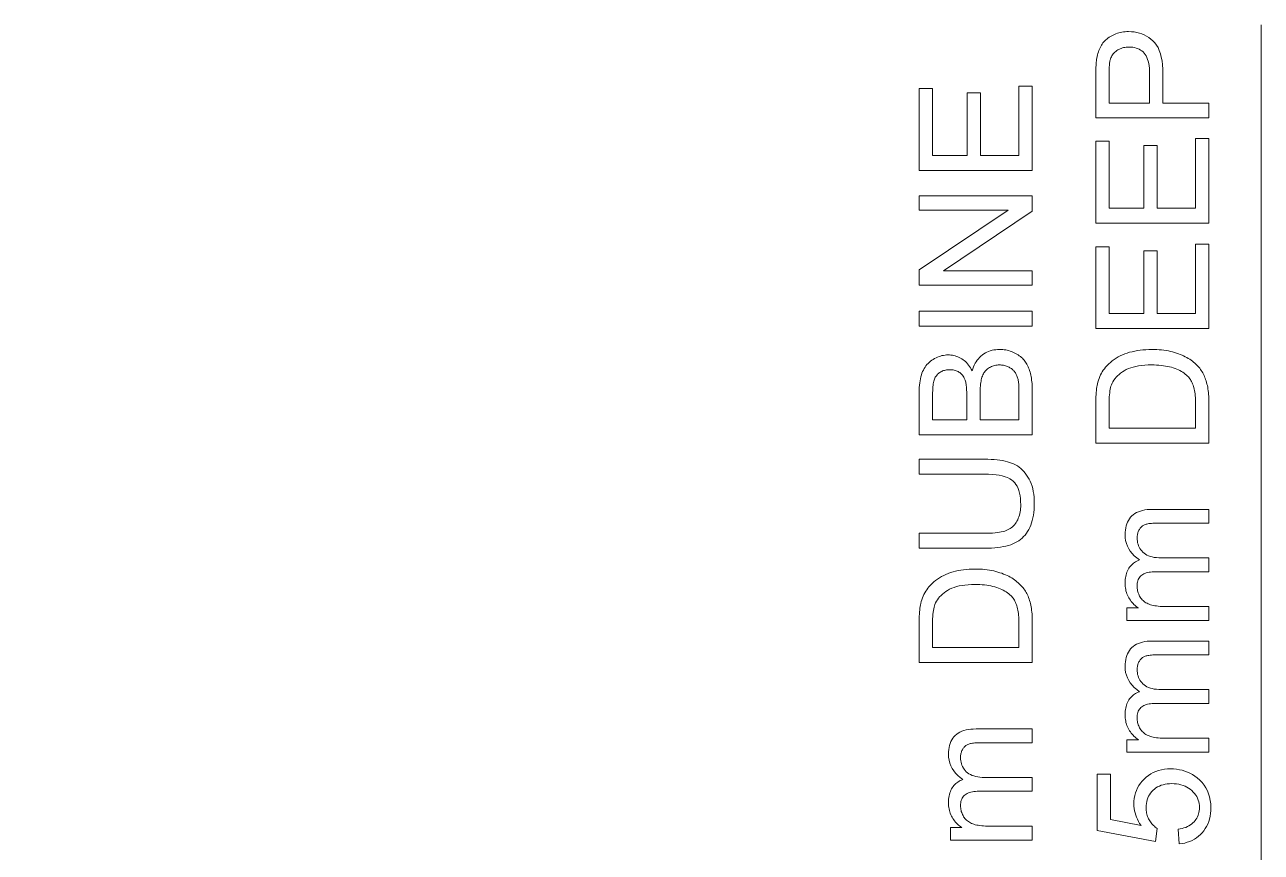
# Model space of a CAD drawing. Extents: x 0 to 297, y 0 to 532.
# Drawn here: x 135.17 to 167.96, y 354.09 to 376.03 of the extents above; entities that cross this region are included whole.
import ezdxf

# ---------------------------------------------------------------- set-up
doc = ezdxf.new("R2010")
doc.units = 0

msp = doc.modelspace()

# ---------------------------------------------------------------- linework, layer by layer
at = {"color": 7, "lineweight": 13}
msp.add_lwpolyline([(135.172, 278.656), (167.959, 304.276), (167.959, 376.028)], dxfattribs=at)
for points in [[(166.571, 373.556), (163.571, 373.556), (163.571, 374.688), (163.571, 374.746), (163.572, 374.802), (163.573, 374.854), (163.575, 374.904), (163.578, 374.951), (163.581, 374.995), (163.585, 375.037), (163.589, 375.075), (163.594, 375.111), (163.599, 375.144), (163.607, 375.188), (163.617, 375.23), (163.627, 375.27), (163.639, 375.309), (163.653, 375.347), (163.667, 375.384), (163.683, 375.418), (163.701, 375.452), (163.719, 375.484), (163.739, 375.515), (163.761, 375.544), (163.784, 375.572), (163.809, 375.599), (163.835, 375.625), (163.863, 375.649), (163.893, 375.673), (163.925, 375.695), (163.958, 375.716), (163.993, 375.736), (164.029, 375.755), (164.067, 375.772), (164.105, 375.788), (164.144, 375.801), (164.184, 375.813), (164.224, 375.823), (164.266, 375.831), (164.308, 375.838), (164.35, 375.842), (164.394, 375.845), (164.438, 375.846), (164.514, 375.844), (164.587, 375.836), (164.657, 375.824), (164.726, 375.807), (164.791, 375.785), (164.855, 375.758), (164.916, 375.727), (164.975, 375.69), (165.032, 375.649), (165.086, 375.603), (165.136, 375.55), (165.181, 375.489), (165.221, 375.421), (165.255, 375.345), (165.285, 375.261), (165.308, 375.169), (165.327, 375.069), (165.34, 374.961), (165.348, 374.846), (165.351, 374.723), (165.351, 373.953), (166.571, 373.953)], [(164.997, 373.953), (164.997, 374.729), (164.995, 374.803), (164.991, 374.874), (164.984, 374.939), (164.974, 375.001), (164.961, 375.058), (164.945, 375.11), (164.927, 375.158), (164.905, 375.202), (164.881, 375.241), (164.854, 375.275), (164.824, 375.306), (164.792, 375.333), (164.757, 375.358), (164.72, 375.379), (164.681, 375.396), (164.64, 375.411), (164.596, 375.422), (164.55, 375.43), (164.501, 375.435), (164.45, 375.437), (164.413, 375.436), (164.377, 375.433), (164.342, 375.428), (164.309, 375.422), (164.276, 375.413), (164.244, 375.402), (164.213, 375.39), (164.184, 375.376), (164.156, 375.36), (164.128, 375.342), (164.102, 375.322), (164.078, 375.301), (164.056, 375.279), (164.036, 375.256), (164.017, 375.231), (164, 375.206), (163.985, 375.179), (163.972, 375.151), (163.961, 375.121), (163.951, 375.091), (163.946, 375.069), (163.942, 375.044), (163.938, 375.015), (163.934, 374.984), (163.931, 374.948), (163.929, 374.909), (163.927, 374.867), (163.926, 374.822), (163.925, 374.773), (163.925, 374.721), (163.925, 373.953)], [(161.888, 372.166), (158.888, 372.166), (158.888, 374.335), (159.242, 374.335), (159.242, 372.563), (160.161, 372.563), (160.161, 374.222), (160.513, 374.222), (160.513, 372.563), (161.534, 372.563), (161.534, 374.404), (161.888, 374.404)], [(166.571, 370.769), (163.571, 370.769), (163.571, 372.938), (163.925, 372.938), (163.925, 371.166), (164.843, 371.166), (164.843, 372.826), (165.195, 372.826), (165.195, 371.166), (166.217, 371.166), (166.217, 373.008), (166.571, 373.008)], [(161.888, 369.127), (158.888, 369.127), (158.888, 369.534), (161.244, 371.11), (158.888, 371.11), (158.888, 371.49), (161.888, 371.49), (161.888, 371.083), (159.531, 369.507), (161.888, 369.507)], [(166.571, 367.974), (163.571, 367.974), (163.571, 370.143), (163.925, 370.143), (163.925, 368.371), (164.843, 368.371), (164.843, 370.03), (165.195, 370.03), (165.195, 368.371), (166.217, 368.371), (166.217, 370.212), (166.571, 370.212)], [(161.888, 368.034), (158.888, 368.034), (158.888, 368.431), (161.888, 368.431)], [(161.888, 365.155), (158.888, 365.155), (158.888, 366.28), (158.889, 366.348), (158.892, 366.412), (158.897, 366.474), (158.903, 366.533), (158.911, 366.59), (158.921, 366.644), (158.933, 366.695), (158.947, 366.743), (158.962, 366.789), (158.979, 366.832), (158.999, 366.872), (159.02, 366.911), (159.043, 366.948), (159.068, 366.983), (159.095, 367.017), (159.124, 367.049), (159.155, 367.078), (159.188, 367.106), (159.223, 367.133), (159.26, 367.157), (159.298, 367.179), (159.336, 367.199), (159.375, 367.217), (159.414, 367.232), (159.453, 367.245), (159.493, 367.256), (159.533, 367.264), (159.574, 367.27), (159.615, 367.274), (159.656, 367.275), (159.694, 367.274), (159.732, 367.271), (159.769, 367.265), (159.806, 367.258), (159.843, 367.249), (159.879, 367.237), (159.914, 367.224), (159.949, 367.208), (159.984, 367.19), (160.018, 367.17), (160.051, 367.148), (160.083, 367.124), (160.114, 367.098), (160.143, 367.07), (160.171, 367.039), (160.198, 367.007), (160.224, 366.972), (160.248, 366.935), (160.271, 366.896), (160.292, 366.855), (160.309, 366.908), (160.329, 366.959), (160.35, 367.007), (160.374, 367.053), (160.4, 367.096), (160.429, 367.137), (160.459, 367.175), (160.492, 367.21), (160.527, 367.243), (160.564, 367.274), (160.604, 367.302), (160.644, 367.326), (160.686, 367.348), (160.729, 367.367), (160.774, 367.383), (160.82, 367.397), (160.868, 367.407), (160.917, 367.414), (160.967, 367.419), (161.019, 367.42), (161.061, 367.419), (161.102, 367.417), (161.142, 367.412), (161.183, 367.406), (161.222, 367.398), (161.261, 367.388), (161.299, 367.376), (161.337, 367.363), (161.374, 367.348), (161.411, 367.331), (161.446, 367.313), (161.48, 367.294), (161.512, 367.274), (161.542, 367.253), (161.571, 367.232), (161.598, 367.209), (161.624, 367.186), (161.647, 367.162), (161.669, 367.137), (161.69, 367.111), (161.709, 367.084), (161.727, 367.056), (161.745, 367.026), (161.761, 366.996), (161.776, 366.963), (161.79, 366.93), (161.804, 366.895), (161.816, 366.859), (161.828, 366.821), (161.838, 366.783), (161.848, 366.742), (161.856, 366.7), (161.864, 366.656), (161.87, 366.61), (161.876, 366.563), (161.88, 366.514), (161.884, 366.463), (161.886, 366.41), (161.888, 366.355), (161.888, 366.299)], [(166.571, 364.939), (163.571, 364.939), (163.571, 365.972), (163.571, 366.041), (163.572, 366.106), (163.574, 366.167), (163.577, 366.226), (163.581, 366.281), (163.586, 366.332), (163.592, 366.381), (163.598, 366.426), (163.605, 366.468), (163.614, 366.506), (163.626, 366.557), (163.641, 366.606), (163.658, 366.654), (163.676, 366.701), (163.697, 366.745), (163.719, 366.789), (163.744, 366.83), (163.77, 366.87), (163.798, 366.909), (163.828, 366.946), (163.87, 366.993), (163.913, 367.036), (163.959, 367.078), (164.007, 367.117), (164.057, 367.154), (164.109, 367.188), (164.164, 367.22), (164.221, 367.25), (164.28, 367.277), (164.341, 367.301), (164.404, 367.324), (164.469, 367.344), (164.536, 367.361), (164.605, 367.377), (164.675, 367.39), (164.748, 367.4), (164.822, 367.408), (164.897, 367.414), (164.975, 367.418), (165.054, 367.419), (165.122, 367.418), (165.188, 367.416), (165.252, 367.412), (165.315, 367.406), (165.376, 367.399), (165.436, 367.39), (165.495, 367.38), (165.551, 367.368), (165.606, 367.354), (165.66, 367.339), (165.712, 367.323), (165.762, 367.305), (165.81, 367.287), (165.857, 367.268), (165.901, 367.248), (165.944, 367.227), (165.985, 367.205), (166.024, 367.183), (166.061, 367.159), (166.097, 367.135), (166.131, 367.109), (166.163, 367.084), (166.194, 367.058), (166.223, 367.031), (166.251, 367.004), (166.278, 366.976), (166.303, 366.948), (166.326, 366.92), (166.348, 366.891), (166.369, 366.861), (166.388, 366.831), (166.407, 366.8), (166.424, 366.767), (166.441, 366.733), (166.456, 366.698), (166.471, 366.661), (166.484, 366.624), (166.497, 366.585), (166.509, 366.545), (166.519, 366.503), (166.529, 366.461), (166.538, 366.417), (166.545, 366.372), (166.552, 366.325), (166.558, 366.278), (166.562, 366.229), (166.566, 366.179), (166.568, 366.128), (166.57, 366.075), (166.571, 366.021)], [(160.149, 365.552), (160.149, 366.2), (160.149, 366.252), (160.148, 366.3), (160.146, 366.345), (160.143, 366.388), (160.14, 366.427), (160.136, 366.463), (160.132, 366.497), (160.127, 366.527), (160.121, 366.555), (160.114, 366.579), (160.105, 366.609), (160.094, 366.637), (160.082, 366.663), (160.069, 366.688), (160.054, 366.712), (160.039, 366.734), (160.022, 366.754), (160.004, 366.773), (159.985, 366.791), (159.965, 366.807), (159.943, 366.822), (159.921, 366.835), (159.897, 366.846), (159.873, 366.856), (159.847, 366.865), (159.82, 366.872), (159.793, 366.877), (159.764, 366.881), (159.734, 366.883), (159.703, 366.884), (159.673, 366.883), (159.645, 366.881), (159.616, 366.877), (159.589, 366.872), (159.562, 366.866), (159.536, 366.858), (159.511, 366.849), (159.487, 366.838), (159.463, 366.826), (159.44, 366.812), (159.418, 366.797), (159.397, 366.781), (159.378, 366.764), (159.361, 366.745), (159.344, 366.725), (159.329, 366.704), (159.316, 366.682), (159.304, 366.658), (159.293, 366.634), (159.284, 366.608), (159.276, 366.579), (159.269, 366.547), (159.263, 366.511), (159.258, 366.471), (159.253, 366.427), (159.249, 366.38), (159.246, 366.328), (159.244, 366.273), (159.243, 366.214), (159.242, 366.151), (159.242, 365.552)], [(161.534, 365.552), (161.534, 366.299), (161.534, 366.336), (161.534, 366.371), (161.533, 366.404), (161.532, 366.434), (161.531, 366.462), (161.529, 366.488), (161.527, 366.512), (161.525, 366.533), (161.523, 366.552), (161.52, 366.569), (161.515, 366.596), (161.509, 366.622), (161.502, 366.647), (161.495, 366.671), (161.487, 366.695), (161.479, 366.717), (161.47, 366.739), (161.46, 366.759), (161.449, 366.779), (161.438, 366.798), (161.426, 366.816), (161.413, 366.833), (161.399, 366.85), (161.384, 366.866), (161.368, 366.882), (161.351, 366.897), (161.332, 366.911), (161.313, 366.924), (161.293, 366.937), (161.271, 366.949), (161.249, 366.961), (161.226, 366.971), (161.203, 366.98), (161.178, 366.987), (161.154, 366.994), (161.128, 366.999), (161.102, 367.003), (161.075, 367.006), (161.047, 367.008), (161.019, 367.009), (160.986, 367.008), (160.953, 367.005), (160.922, 367.001), (160.891, 366.995), (160.862, 366.987), (160.833, 366.978), (160.805, 366.967), (160.778, 366.954), (160.752, 366.939), (160.727, 366.923), (160.703, 366.905), (160.681, 366.886), (160.659, 366.865), (160.64, 366.843), (160.622, 366.82), (160.605, 366.796), (160.59, 366.77), (160.576, 366.743), (160.564, 366.714), (160.553, 366.684), (160.544, 366.653), (160.535, 366.618), (160.528, 366.581), (160.521, 366.541), (160.516, 366.498), (160.511, 366.453), (160.508, 366.405), (160.505, 366.355), (160.504, 366.301), (160.503, 366.245), (160.503, 365.552)], [(166.217, 365.336), (166.217, 365.976), (166.216, 366.034), (166.214, 366.09), (166.212, 366.143), (166.208, 366.193), (166.203, 366.241), (166.197, 366.286), (166.189, 366.329), (166.181, 366.369), (166.172, 366.407), (166.161, 366.442), (166.15, 366.475), (166.137, 366.507), (166.124, 366.537), (166.11, 366.566), (166.095, 366.594), (166.079, 366.62), (166.062, 366.645), (166.044, 366.668), (166.025, 366.69), (166.006, 366.711), (165.977, 366.739), (165.945, 366.765), (165.912, 366.79), (165.877, 366.814), (165.84, 366.837), (165.801, 366.858), (165.76, 366.878), (165.718, 366.897), (165.673, 366.915), (165.626, 366.931), (165.577, 366.946), (165.527, 366.959), (165.474, 366.971), (165.419, 366.981), (165.362, 366.99), (165.304, 366.997), (165.243, 367.003), (165.18, 367.007), (165.115, 367.009), (165.048, 367.01), (164.956, 367.008), (164.868, 367.004), (164.785, 366.996), (164.706, 366.985), (164.632, 366.971), (164.562, 366.954), (164.496, 366.934), (164.434, 366.911), (164.377, 366.885), (164.325, 366.855), (164.276, 366.824), (164.23, 366.791), (164.188, 366.757), (164.149, 366.721), (164.114, 366.684), (164.081, 366.646), (164.053, 366.606), (164.027, 366.565), (164.005, 366.523), (163.986, 366.48), (163.974, 366.446), (163.964, 366.408), (163.955, 366.366), (163.947, 366.321), (163.94, 366.272), (163.934, 366.218), (163.93, 366.161), (163.927, 366.1), (163.925, 366.035), (163.925, 365.966), (163.925, 365.336)], [(158.888, 364.113), (158.888, 364.51), (160.622, 364.51), (160.71, 364.509), (160.795, 364.506), (160.876, 364.501), (160.954, 364.494), (161.027, 364.485), (161.097, 364.473), (161.164, 364.46), (161.226, 364.445), (161.285, 364.427), (161.34, 364.408), (161.392, 364.386), (161.442, 364.36), (161.491, 364.332), (161.537, 364.3), (161.581, 364.264), (161.623, 364.226), (161.664, 364.184), (161.702, 364.139), (161.738, 364.09), (161.773, 364.038), (161.804, 363.983), (161.833, 363.925), (161.858, 363.863), (161.88, 363.798), (161.898, 363.73), (161.913, 363.658), (161.925, 363.583), (161.933, 363.504), (161.938, 363.423), (161.94, 363.338), (161.938, 363.255), (161.934, 363.175), (161.926, 363.098), (161.916, 363.025), (161.903, 362.954), (161.887, 362.887), (161.868, 362.823), (161.847, 362.761), (161.822, 362.703), (161.794, 362.648), (161.764, 362.596), (161.731, 362.547), (161.695, 362.501), (161.657, 362.458), (161.617, 362.418), (161.573, 362.381), (161.527, 362.348), (161.479, 362.317), (161.427, 362.29), (161.374, 362.265), (161.317, 362.243), (161.256, 362.224), (161.19, 362.207), (161.121, 362.192), (161.048, 362.179), (160.971, 362.169), (160.89, 362.161), (160.804, 362.155), (160.715, 362.152), (160.622, 362.151), (158.888, 362.151), (158.888, 362.548), (160.62, 362.548), (160.696, 362.548), (160.768, 362.551), (160.836, 362.554), (160.899, 362.559), (160.959, 362.566), (161.015, 362.574), (161.066, 362.583), (161.113, 362.594), (161.157, 362.606), (161.196, 362.62), (161.232, 362.636), (161.266, 362.654), (161.299, 362.673), (161.33, 362.695), (161.36, 362.719), (161.387, 362.745), (161.413, 362.773), (161.438, 362.803), (161.46, 362.836), (161.481, 362.87), (161.5, 362.906), (161.517, 362.944), (161.532, 362.983), (161.545, 363.024), (161.556, 363.067), (161.565, 363.111), (161.572, 363.156), (161.577, 363.204), (161.58, 363.252), (161.581, 363.303), (161.579, 363.388), (161.574, 363.468), (161.564, 363.543), (161.55, 363.613), (161.532, 363.678), (161.51, 363.738), (161.484, 363.793), (161.454, 363.842), (161.421, 363.887), (161.383, 363.927), (161.34, 363.962), (161.289, 363.994), (161.231, 364.022), (161.166, 364.046), (161.093, 364.067), (161.013, 364.083), (160.926, 364.096), (160.831, 364.106), (160.729, 364.111), (160.62, 364.113)], [(166.571, 360.236), (164.397, 360.236), (164.397, 360.566), (164.702, 360.566), (164.671, 360.587), (164.641, 360.609), (164.612, 360.633), (164.584, 360.658), (164.558, 360.685), (164.533, 360.713), (164.509, 360.742), (164.487, 360.773), (164.465, 360.805), (164.445, 360.838), (164.427, 360.872), (164.41, 360.908), (164.396, 360.944), (164.383, 360.981), (164.372, 361.019), (164.364, 361.059), (164.357, 361.099), (164.352, 361.14), (164.349, 361.182), (164.348, 361.225), (164.349, 361.272), (164.352, 361.318), (164.357, 361.362), (164.364, 361.404), (164.373, 361.444), (164.384, 361.483), (164.397, 361.52), (164.412, 361.555), (164.429, 361.589), (164.448, 361.621), (164.469, 361.651), (164.492, 361.679), (164.516, 361.705), (164.541, 361.73), (164.569, 361.752), (164.598, 361.773), (164.628, 361.792), (164.66, 361.81), (164.694, 361.825), (164.729, 361.839), (164.656, 361.892), (164.592, 361.948), (164.535, 362.007), (164.485, 362.07), (164.443, 362.135), (164.409, 362.204), (164.382, 362.276), (164.363, 362.351), (164.352, 362.429), (164.348, 362.51), (164.35, 362.573), (164.355, 362.633), (164.364, 362.69), (164.377, 362.745), (164.393, 362.796), (164.413, 362.844), (164.436, 362.889), (164.463, 362.931), (164.493, 362.971), (164.527, 363.007), (164.565, 363.04), (164.607, 363.07), (164.652, 363.096), (164.701, 363.118), (164.755, 363.137), (164.812, 363.153), (164.873, 363.165), (164.937, 363.174), (165.006, 363.179), (165.079, 363.181), (166.571, 363.181), (166.571, 362.815), (165.202, 362.815), (165.159, 362.814), (165.118, 362.813), (165.08, 362.811), (165.045, 362.809), (165.011, 362.806), (164.981, 362.802), (164.953, 362.797), (164.927, 362.792), (164.904, 362.786), (164.883, 362.779), (164.864, 362.771), (164.846, 362.762), (164.828, 362.752), (164.812, 362.741), (164.796, 362.728), (164.78, 362.715), (164.766, 362.7), (164.752, 362.684), (164.739, 362.667), (164.727, 362.649), (164.715, 362.63), (164.705, 362.61), (164.696, 362.589), (164.689, 362.568), (164.682, 362.547), (164.677, 362.524), (164.673, 362.501), (164.67, 362.477), (164.668, 362.453), (164.667, 362.428), (164.669, 362.383), (164.673, 362.339), (164.681, 362.297), (164.692, 362.257), (164.706, 362.218), (164.722, 362.181), (164.742, 362.145), (164.765, 362.111), (164.791, 362.078), (164.82, 362.047), (164.852, 362.018), (164.888, 361.993), (164.928, 361.97), (164.971, 361.95), (165.018, 361.934), (165.069, 361.92), (165.123, 361.909), (165.181, 361.902), (165.243, 361.897), (165.308, 361.896), (166.571, 361.896), (166.571, 361.527), (165.159, 361.527), (165.111, 361.527), (165.065, 361.524), (165.022, 361.519), (164.982, 361.513), (164.944, 361.505), (164.908, 361.495), (164.875, 361.483), (164.844, 361.47), (164.816, 361.455), (164.79, 361.437), (164.767, 361.418), (164.746, 361.397), (164.728, 361.373), (164.712, 361.347), (164.698, 361.319), (164.687, 361.288), (164.678, 361.255), (164.672, 361.22), (164.669, 361.183), (164.667, 361.143), (164.668, 361.112), (164.671, 361.082), (164.675, 361.052), (164.68, 361.022), (164.688, 360.993), (164.697, 360.965), (164.708, 360.937), (164.72, 360.909), (164.734, 360.882), (164.749, 360.855), (164.766, 360.83), (164.785, 360.805), (164.805, 360.783), (164.827, 360.761), (164.85, 360.741), (164.875, 360.723), (164.901, 360.706), (164.929, 360.691), (164.958, 360.677), (164.989, 360.664), (165.022, 360.653), (165.057, 360.643), (165.096, 360.634), (165.137, 360.626), (165.181, 360.619), (165.228, 360.614), (165.277, 360.61), (165.33, 360.607), (165.385, 360.605), (165.443, 360.605), (166.571, 360.605)], [(161.888, 359.118), (158.888, 359.118), (158.888, 360.151), (158.889, 360.22), (158.89, 360.285), (158.892, 360.346), (158.895, 360.405), (158.899, 360.46), (158.904, 360.512), (158.909, 360.56), (158.916, 360.605), (158.923, 360.647), (158.931, 360.685), (158.944, 360.736), (158.959, 360.786), (158.976, 360.833), (158.994, 360.88), (159.015, 360.924), (159.037, 360.968), (159.062, 361.009), (159.088, 361.049), (159.116, 361.088), (159.146, 361.125), (159.187, 361.172), (159.231, 361.216), (159.277, 361.257), (159.325, 361.296), (159.375, 361.333), (159.427, 361.367), (159.482, 361.399), (159.539, 361.429), (159.598, 361.456), (159.659, 361.48), (159.722, 361.503), (159.787, 361.523), (159.854, 361.54), (159.923, 361.556), (159.993, 361.569), (160.065, 361.579), (160.139, 361.587), (160.215, 361.593), (160.293, 361.597), (160.372, 361.598), (160.44, 361.597), (160.506, 361.595), (160.57, 361.591), (160.633, 361.585), (160.694, 361.578), (160.754, 361.569), (160.812, 361.559), (160.869, 361.547), (160.924, 361.533), (160.978, 361.518), (161.03, 361.502), (161.08, 361.485), (161.128, 361.466), (161.174, 361.447), (161.219, 361.427), (161.262, 361.406), (161.303, 361.384), (161.342, 361.362), (161.379, 361.338), (161.415, 361.314), (161.449, 361.288), (161.481, 361.263), (161.512, 361.237), (161.541, 361.21), (161.569, 361.183), (161.596, 361.155), (161.621, 361.127), (161.644, 361.099), (161.666, 361.07), (161.687, 361.04), (161.706, 361.01), (161.725, 360.979), (161.742, 360.946), (161.759, 360.912), (161.774, 360.877), (161.789, 360.84), (161.802, 360.803), (161.815, 360.764), (161.827, 360.724), (161.837, 360.682), (161.847, 360.64), (161.856, 360.596), (161.863, 360.551), (161.87, 360.505), (161.876, 360.457), (161.88, 360.408), (161.884, 360.358), (161.886, 360.307), (161.888, 360.254), (161.888, 360.2)], [(161.534, 359.515), (161.534, 360.155), (161.534, 360.213), (161.532, 360.269), (161.529, 360.322), (161.526, 360.372), (161.521, 360.42), (161.514, 360.465), (161.507, 360.508), (161.499, 360.548), (161.49, 360.586), (161.479, 360.621), (161.468, 360.654), (161.455, 360.686), (161.442, 360.716), (161.428, 360.745), (161.413, 360.773), (161.397, 360.799), (161.38, 360.824), (161.362, 360.847), (161.343, 360.869), (161.324, 360.89), (161.294, 360.918), (161.263, 360.944), (161.23, 360.969), (161.195, 360.993), (161.158, 361.016), (161.119, 361.037), (161.078, 361.057), (161.035, 361.076), (160.991, 361.094), (160.944, 361.11), (160.895, 361.125), (160.845, 361.138), (160.792, 361.15), (160.737, 361.16), (160.68, 361.169), (160.621, 361.176), (160.561, 361.182), (160.498, 361.186), (160.433, 361.188), (160.366, 361.189), (160.274, 361.187), (160.186, 361.183), (160.103, 361.175), (160.024, 361.164), (159.95, 361.15), (159.88, 361.133), (159.814, 361.113), (159.752, 361.09), (159.695, 361.064), (159.643, 361.034), (159.594, 361.003), (159.548, 360.97), (159.506, 360.936), (159.467, 360.9), (159.431, 360.863), (159.399, 360.825), (159.37, 360.785), (159.345, 360.745), (159.323, 360.702), (159.304, 360.659), (159.292, 360.625), (159.282, 360.587), (159.273, 360.546), (159.265, 360.5), (159.258, 360.451), (159.252, 360.397), (159.248, 360.34), (159.245, 360.279), (159.243, 360.214), (159.242, 360.145), (159.242, 359.515)], [(166.571, 356.745), (164.397, 356.745), (164.397, 357.075), (164.702, 357.075), (164.671, 357.096), (164.641, 357.118), (164.612, 357.142), (164.584, 357.167), (164.558, 357.194), (164.533, 357.222), (164.509, 357.251), (164.487, 357.281), (164.465, 357.313), (164.445, 357.347), (164.427, 357.381), (164.41, 357.417), (164.396, 357.453), (164.383, 357.49), (164.372, 357.528), (164.364, 357.568), (164.357, 357.608), (164.352, 357.649), (164.349, 357.691), (164.348, 357.733), (164.349, 357.781), (164.352, 357.827), (164.357, 357.871), (164.364, 357.913), (164.373, 357.953), (164.384, 357.992), (164.397, 358.029), (164.412, 358.064), (164.429, 358.098), (164.448, 358.129), (164.469, 358.159), (164.492, 358.188), (164.516, 358.214), (164.541, 358.238), (164.569, 358.261), (164.598, 358.282), (164.628, 358.301), (164.66, 358.318), (164.694, 358.334), (164.729, 358.347), (164.656, 358.401), (164.592, 358.457), (164.535, 358.516), (164.485, 358.579), (164.443, 358.644), (164.409, 358.713), (164.382, 358.785), (164.363, 358.859), (164.352, 358.938), (164.348, 359.019), (164.35, 359.082), (164.355, 359.142), (164.364, 359.199), (164.377, 359.253), (164.393, 359.305), (164.413, 359.353), (164.436, 359.398), (164.463, 359.44), (164.493, 359.48), (164.527, 359.516), (164.565, 359.549), (164.607, 359.579), (164.652, 359.605), (164.701, 359.627), (164.755, 359.646), (164.812, 359.662), (164.873, 359.674), (164.937, 359.683), (165.006, 359.688), (165.079, 359.69), (166.571, 359.69), (166.571, 359.324), (165.202, 359.324), (165.159, 359.323), (165.118, 359.322), (165.08, 359.32), (165.045, 359.318), (165.011, 359.315), (164.981, 359.311), (164.953, 359.306), (164.927, 359.301), (164.904, 359.295), (164.883, 359.288), (164.864, 359.28), (164.846, 359.271), (164.828, 359.261), (164.812, 359.25), (164.796, 359.237), (164.78, 359.224), (164.766, 359.209), (164.752, 359.193), (164.739, 359.176), (164.727, 359.158), (164.715, 359.139), (164.705, 359.119), (164.696, 359.098), (164.689, 359.077), (164.682, 359.055), (164.677, 359.033), (164.673, 359.01), (164.67, 358.986), (164.668, 358.962), (164.667, 358.937), (164.669, 358.892), (164.673, 358.848), (164.681, 358.806), (164.692, 358.766), (164.706, 358.727), (164.722, 358.69), (164.742, 358.654), (164.765, 358.62), (164.791, 358.587), (164.82, 358.556), (164.852, 358.527), (164.888, 358.502), (164.928, 358.479), (164.971, 358.459), (165.018, 358.443), (165.069, 358.429), (165.123, 358.418), (165.181, 358.411), (165.243, 358.406), (165.308, 358.405), (166.571, 358.405), (166.571, 358.036), (165.159, 358.036), (165.111, 358.035), (165.065, 358.033), (165.022, 358.028), (164.982, 358.022), (164.944, 358.014), (164.908, 358.004), (164.875, 357.992), (164.844, 357.979), (164.816, 357.963), (164.79, 357.946), (164.767, 357.927), (164.746, 357.906), (164.728, 357.882), (164.712, 357.856), (164.698, 357.828), (164.687, 357.797), (164.678, 357.764), (164.672, 357.729), (164.669, 357.691), (164.667, 357.652), (164.668, 357.621), (164.671, 357.59), (164.675, 357.56), (164.68, 357.531), (164.688, 357.502), (164.697, 357.473), (164.708, 357.445), (164.72, 357.418), (164.734, 357.391), (164.749, 357.364), (164.766, 357.338), (164.785, 357.314), (164.805, 357.291), (164.827, 357.27), (164.85, 357.25), (164.875, 357.232), (164.901, 357.215), (164.929, 357.199), (164.958, 357.185), (164.989, 357.173), (165.022, 357.161), (165.057, 357.151), (165.096, 357.143), (165.137, 357.135), (165.181, 357.128), (165.228, 357.123), (165.277, 357.119), (165.33, 357.116), (165.385, 357.114), (165.443, 357.113), (166.571, 357.113)], [(161.888, 354.415), (159.715, 354.415), (159.715, 354.745), (160.02, 354.745), (159.989, 354.766), (159.959, 354.788), (159.93, 354.812), (159.902, 354.837), (159.876, 354.864), (159.851, 354.892), (159.827, 354.921), (159.805, 354.952), (159.783, 354.984), (159.763, 355.017), (159.745, 355.051), (159.728, 355.087), (159.714, 355.123), (159.701, 355.16), (159.69, 355.199), (159.682, 355.238), (159.675, 355.278), (159.67, 355.319), (159.667, 355.361), (159.666, 355.404), (159.667, 355.451), (159.67, 355.497), (159.675, 355.541), (159.682, 355.583), (159.691, 355.623), (159.702, 355.662), (159.715, 355.699), (159.73, 355.734), (159.747, 355.768), (159.766, 355.8), (159.787, 355.83), (159.81, 355.858), (159.834, 355.884), (159.859, 355.909), (159.887, 355.931), (159.915, 355.952), (159.946, 355.971), (159.978, 355.989), (160.011, 356.004), (160.047, 356.018), (159.974, 356.071), (159.91, 356.127), (159.853, 356.186), (159.803, 356.249), (159.761, 356.314), (159.727, 356.383), (159.7, 356.455), (159.681, 356.53), (159.67, 356.608), (159.666, 356.689), (159.668, 356.752), (159.673, 356.812), (159.682, 356.869), (159.695, 356.924), (159.711, 356.975), (159.73, 357.023), (159.754, 357.068), (159.781, 357.111), (159.811, 357.15), (159.845, 357.186), (159.883, 357.219), (159.924, 357.249), (159.97, 357.275), (160.019, 357.297), (160.072, 357.317), (160.13, 357.332), (160.191, 357.344), (160.255, 357.353), (160.324, 357.358), (160.397, 357.36), (161.888, 357.36), (161.888, 356.994), (160.519, 356.994), (160.476, 356.993), (160.436, 356.992), (160.398, 356.991), (160.362, 356.988), (160.329, 356.985), (160.299, 356.981), (160.271, 356.976), (160.245, 356.971), (160.222, 356.965), (160.201, 356.958), (160.182, 356.95), (160.164, 356.941), (160.146, 356.931), (160.129, 356.92), (160.113, 356.908), (160.098, 356.894), (160.084, 356.879), (160.07, 356.863), (160.057, 356.846), (160.045, 356.828), (160.033, 356.809), (160.023, 356.789), (160.014, 356.769), (160.007, 356.747), (160, 356.726), (159.995, 356.703), (159.991, 356.68), (159.988, 356.656), (159.986, 356.632), (159.985, 356.607), (159.987, 356.562), (159.991, 356.518), (159.999, 356.476), (160.01, 356.436), (160.023, 356.397), (160.04, 356.36), (160.06, 356.324), (160.083, 356.29), (160.109, 356.257), (160.138, 356.226), (160.17, 356.198), (160.206, 356.172), (160.246, 356.149), (160.289, 356.129), (160.336, 356.113), (160.387, 356.099), (160.441, 356.089), (160.499, 356.081), (160.561, 356.076), (160.626, 356.075), (161.888, 356.075), (161.888, 355.707), (160.476, 355.707), (160.429, 355.706), (160.383, 355.703), (160.34, 355.698), (160.3, 355.692), (160.262, 355.684), (160.226, 355.674), (160.193, 355.662), (160.162, 355.649), (160.134, 355.634), (160.108, 355.617), (160.085, 355.597), (160.064, 355.576), (160.045, 355.552), (160.029, 355.526), (160.016, 355.498), (160.005, 355.467), (159.996, 355.434), (159.99, 355.399), (159.986, 355.362), (159.985, 355.322), (159.986, 355.291), (159.989, 355.261), (159.993, 355.231), (159.998, 355.201), (160.006, 355.172), (160.015, 355.144), (160.025, 355.116), (160.038, 355.088), (160.052, 355.061), (160.067, 355.034), (160.084, 355.009), (160.103, 354.984), (160.123, 354.962), (160.145, 354.94), (160.168, 354.921), (160.193, 354.902), (160.219, 354.885), (160.247, 354.87), (160.276, 354.856), (160.307, 354.843), (160.339, 354.832), (160.375, 354.822), (160.414, 354.813), (160.455, 354.805), (160.499, 354.798), (160.546, 354.793), (160.595, 354.789), (160.648, 354.786), (160.703, 354.784), (160.761, 354.784), (161.888, 354.784)], [(165.785, 354.312), (165.752, 354.699), (165.807, 354.708), (165.859, 354.72), (165.909, 354.735), (165.955, 354.751), (165.999, 354.77), (166.04, 354.791), (166.079, 354.815), (166.114, 354.84), (166.147, 354.868), (166.177, 354.898), (166.204, 354.93), (166.228, 354.963), (166.249, 354.998), (166.268, 355.034), (166.283, 355.071), (166.296, 355.109), (166.306, 355.149), (166.313, 355.19), (166.317, 355.232), (166.319, 355.276), (166.317, 355.328), (166.311, 355.379), (166.301, 355.428), (166.287, 355.475), (166.269, 355.521), (166.247, 355.566), (166.221, 355.608), (166.19, 355.649), (166.156, 355.688), (166.118, 355.726), (166.077, 355.761), (166.033, 355.792), (165.986, 355.82), (165.937, 355.844), (165.885, 355.864), (165.83, 355.881), (165.773, 355.894), (165.714, 355.903), (165.651, 355.908), (165.586, 355.91), (165.525, 355.908), (165.465, 355.903), (165.409, 355.894), (165.355, 355.882), (165.304, 355.866), (165.256, 355.846), (165.21, 355.823), (165.167, 355.797), (165.127, 355.767), (165.089, 355.733), (165.054, 355.697), (165.023, 355.658), (164.996, 355.617), (164.972, 355.574), (164.952, 355.529), (164.936, 355.481), (164.923, 355.432), (164.914, 355.38), (164.909, 355.326), (164.907, 355.27), (164.908, 355.234), (164.91, 355.2), (164.914, 355.166), (164.92, 355.133), (164.927, 355.1), (164.936, 355.069), (164.946, 355.037), (164.959, 355.007), (164.972, 354.977), (164.988, 354.948), (165.004, 354.92), (165.022, 354.894), (165.04, 354.868), (165.06, 354.844), (165.081, 354.82), (165.102, 354.799), (165.124, 354.778), (165.148, 354.758), (165.172, 354.74), (165.197, 354.723), (165.152, 354.377), (163.611, 354.668), (163.611, 356.16), (163.963, 356.16), (163.963, 354.963), (164.77, 354.801), (164.734, 354.855), (164.702, 354.91), (164.674, 354.965), (164.649, 355.021), (164.629, 355.078), (164.612, 355.135), (164.598, 355.192), (164.589, 355.25), (164.583, 355.309), (164.581, 355.368), (164.584, 355.445), (164.592, 355.52), (164.606, 355.593), (164.625, 355.663), (164.649, 355.73), (164.679, 355.795), (164.715, 355.858), (164.756, 355.918), (164.802, 355.976), (164.854, 356.031), (164.91, 356.082), (164.969, 356.128), (165.031, 356.169), (165.096, 356.204), (165.165, 356.233), (165.236, 356.258), (165.311, 356.277), (165.389, 356.29), (165.469, 356.298), (165.553, 356.301), (165.634, 356.299), (165.712, 356.292), (165.788, 356.28), (165.862, 356.263), (165.933, 356.242), (166.002, 356.216), (166.069, 356.185), (166.134, 356.149), (166.197, 356.109), (166.257, 356.064), (166.327, 356.004), (166.389, 355.94), (166.443, 355.872), (166.491, 355.799), (166.531, 355.722), (166.563, 355.642), (166.589, 355.556), (166.607, 355.467), (166.618, 355.374), (166.622, 355.276), (166.619, 355.195), (166.613, 355.118), (166.601, 355.044), (166.585, 354.972), (166.564, 354.904), (166.539, 354.839), (166.509, 354.776), (166.475, 354.717), (166.436, 354.661), (166.393, 354.608), (166.345, 354.558), (166.295, 354.513), (166.242, 354.472), (166.185, 354.436), (166.126, 354.404), (166.064, 354.377), (165.998, 354.354), (165.93, 354.336), (165.859, 354.322)]]:
    msp.add_lwpolyline(points, close=True, dxfattribs=at)

doc.saveas('drawing.dxf')
